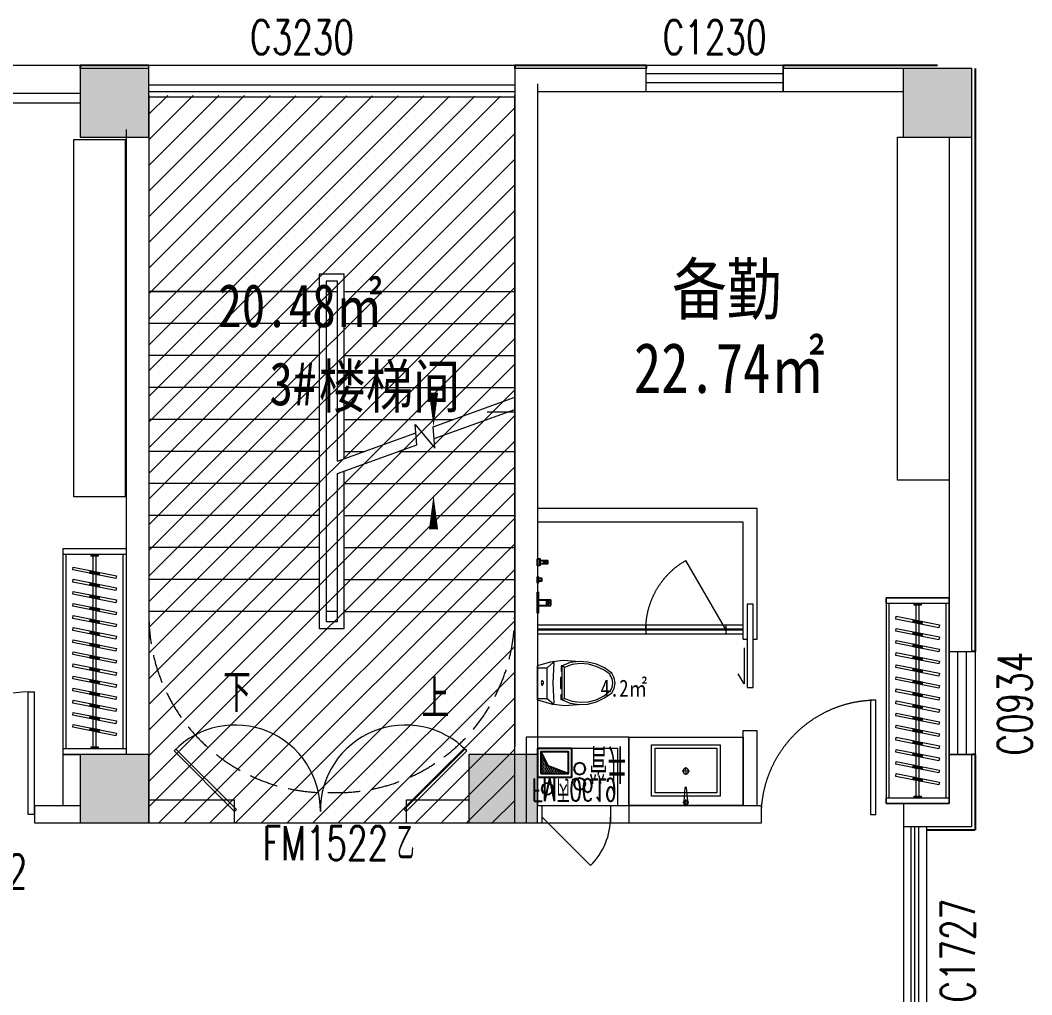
# Model space of a CAD drawing. Header units: millimetres. Extents: x 164760 to 3716174, y -1766400 to 11969.
# Drawn here: x 3569451 to 3578301, y -1511975 to -1503447 of the extents above; entities that cross this region are included whole.
import ezdxf

# ---------------------------------------------------------------- set-up
doc = ezdxf.new("R2010")
doc.units = ezdxf.units.MM
doc.header["$LTSCALE"] = 1000
doc.set_wipeout_variables(frame=1)
for name, pattern in [('DASH', [0.35, 0.25, -0.1]), ('DOT', [0.2, 0.1, -0.1]), ('HIDDEN', [0.375, 0.25, -0.125, 0, 0])]:
    doc.linetypes.add(name, pattern=pattern)
doc.layers.get('0').update_dxf_attribs({"color": 253, "linetype": 'CONTINUOUS'})
for name, color, linetype, lineweight in [('A-FLOR-SPCL', 253, 'CONTINUOUS', 18), ('COLUMN', 253, 'CONTINUOUS', 0), ('DOOR【门】', 253, 'CONTINUOUS', 0), ('FF-Door【门】', 253, 'CONTINUOUS', 0), ('FF-FIXT【洁具】', 253, 'CONTINUOUS', 0), ('FF-FURN【成品家具】', 253, 'CONTINUOUS', 0), ('FF-FURN【成品家私】', 253, 'CONTINUOUS', 0), ('FF-Win【窗】', 253, 'CONTINUOUS', 0), ('MK【门槛线】', 253, 'CONTINUOUS', 0), ('PUB_HATCH', 253, 'CONTINUOUS', 0), ('RC-Modelling【天花造型】', 253, 'CONTINUOUS', 0), ('RC-Text【天花文字】', 253, 'CONTINUOUS', 0), ('STAIR', 253, 'CONTINUOUS', 0), ('TXT【平面空间文字】', 253, 'CONTINUOUS', 0), ('WALL', 253, 'CONTINUOUS', 0), ('Wall【墙体】', 253, 'CONTINUOUS', 0), ('Wall【新建墙】', 253, 'CONTINUOUS', 0), ('WINDOW', 253, 'CONTINUOUS', 0), ('Xline【辅助线】', 253, 'CONTINUOUS', 0)]:
    doc.layers.add(name, color=color, linetype=linetype, lineweight=lineweight)
for name, color, linetype in [('DIM_LEAD', 253, 'CONTINUOUS'), ('DIM_SYMB', 253, 'CONTINUOUS'), ('FC-Text Annotation', 253, 'CONTINUOUS'), ('FF-FIXT', 253, 'CONTINUOUS'), ('PUB_TEXT', 253, 'CONTINUOUS'), ('SURFACE', 253, 'CONTINUOUS'), ('VPIPE-污水', 253, 'CONTINUOUS'), ('VPIPE-热给水', 253, 'CONTINUOUS'), ('VPIPE-给水', 253, 'CONTINUOUS'), ('WINDOW_TEXT', 253, 'CONTINUOUS'), ('填充', 253, 'CONTINUOUS'), ('洁具', 253, 'CONTINUOUS'), ('风道（排气道）', 253, 'CONTINUOUS')]:
    doc.layers.add(name, color=color, linetype=linetype)
doc.styles.add('-宋体', font='', dxfattribs={"width": 0.8})
doc.styles.add('_TCH_DIM', font='SIMPLEX', dxfattribs={"bigfont": 'GBCBIG'})
doc.styles.add('_TCH_WINDOW', font='SIMPLEX', dxfattribs={"bigfont": 'GBCBIG'})
doc.styles.get("Standard").update_dxf_attribs({"font": 'GBENOR', "bigfont": 'GBCBIG'})
doc.styles.add('SUN', font='romans.shx', dxfattribs={"width": 0.8, "bigfont": 'hzdx.shx'})
doc.styles.add('宋体', font='', dxfattribs={"width": 0.7})
doc.styles.add('文字', font='')
doc.styles.get('-宋体').set_extended_font_data('SimSun')
doc.styles.get('宋体').set_extended_font_data('SimSun')
doc.styles.get('文字').set_extended_font_data('SimSun')

# ---------------------------------------------------------------- blocks, each defined once
blk = doc.blocks.new('$TCHSYS$WIN2D')
for p, q in [((-0.5, 0.5), (0.5, 0.5)), ((-0.5, 0.5), (-0.5, -0.5)), ((0.5, 0.5), (0.4999999999999999, -0.5)), ((0.5, 0.1666666666666666), (-0.5, 0.1666666666666666)), ((0.5, -0.1666666666666667), (-0.5, -0.1666666666666667)), ((-0.5, -0.5), (0.5, -0.5))]:
    blk.add_line(p, q)
blk = doc.blocks.new('$WINLIB2D$00000004')
for p, q in [((-0.5, 0.5), (0.5, 0.5)), ((-0.5, 0.5), (-0.5, -0.5)), ((0.5, -0.5), (0.5, 0.5)), ((-0.5, 0.2405796575893152), (0.5, 0.2405796575893152)), ((-0.5, -0.5), (0.5, -0.5))]:
    blk.add_line(p, q)
blk = doc.blocks.new('$WINLIB2D$00000005')
for p, q in [((-0.5, 0.5), (0.5, 0.5)), ((-0.5, 0.5), (-0.5000000000000002, -0.5)), ((0.5, -0.5), (0.5, 0.5)), ((0.5, 0.1666666666666666), (-0.5, 0.1666666666666666)), ((0.5, 0), (-0.5, 0)), ((0.5, -0.1666666666666667), (-0.5, -0.1666666666666667)), ((-0.5, -0.5), (0.5, -0.5))]:
    blk.add_line(p, q)
blk = doc.blocks.new('海龙_0918165925')
at = {"layer": 'PUB_HATCH'}
for points in [[(39300, -600.0000000114087), (39900, -600.0000000114087), (39900, -1.14087015e-08), (39300, -1.14087015e-08)], [(46500, -600.0000000114087), (47100, -600.0000000114087), (47100, -1.14087015e-08), (46500, -1.14087015e-08)], [(39299.99999999255, -6600.000000007217), (39899.99999999255, -6600.000000007217), (39899.99999999255, -6000.000000007218), (39299.99999999255, -6000.000000007218)], [(42699.99999997486, -6600.000000010711), (43299.99999997485, -6600.000000010711), (43299.99999997485, -6000.00000001071), (42699.99999997486, -6000.00000001071)]]:
    blk.add_hatch(color=256, dxfattribs=at).paths.add_polyline_path(points)
at = {"layer": 'COLUMN'}
for p, q in [((39900, -1.14087015e-08), (39300, -1.14087015e-08)), ((39900, -600.0000000114087), (39900, -1.14087015e-08)), ((47100, -1.14087015e-08), (46500, -1.14087015e-08)), ((46500, -1.14087015e-08), (46500, -600.0000000114087)), ((47100, -600.0000000114087), (47100, -1.14087015e-08)), ((39299.99999991059, -300.0000000058208), (39300, -600.0000000114087)), ((39300, -600.0000000114087), (39900, -600.0000000114087)), ((46500, -600.0000000114087), (47100, -600.0000000114087)), ((39899.99999999255, -6000.000000007218), (39299.99999999255, -6000.000000007218)), ((39299.99999999255, -6000.000000007218), (39299.99999999255, -6600.000000007217)), ((39899.99999999255, -6600.000000007217), (39899.99999999255, -6000.000000007218)), ((43299.99999997485, -6000.00000001071), (42699.99999997486, -6000.00000001071)), ((42699.99999997486, -6000.00000001071), (42699.99999997486, -6600.000000010711)), ((43299.99999997485, -6600.000000010711), (43299.99999997485, -6000.00000001071)), ((39299.99999999255, -6600.000000007217), (39899.99999999255, -6600.000000007217)), ((42699.99999997486, -6600.000000010711), (43299.99999997485, -6600.000000010711))]:
    blk.add_line(p, q, dxfattribs=at)
blk = doc.blocks.new('海龙0506173763')
at = {"layer": 'Xline【辅助线】'}
for points in [[(-733.3444226738065, 16.74726587510668), (-750.0916885444894, 4.8894435e-09), (-1280.157277963124, 530.065589423757), (-1263.410012092907, 546.8128552939742)], [(733.344422545284, 16.74726587510668), (750.0916884159669, 4.8894435e-09), (1280.157277834601, 530.065589423757), (1263.410011964384, 546.8128552939742)]]:
    blk.add_lwpolyline(points, close=True, dxfattribs=at)
at = {"layer": 'Xline【辅助线】', "color": 8}
for centre, start, end in [((-745.0325964856893, 11.68817382352426), 359.1010990510268, 135.9107403165931), ((745.0325963571668, 11.68817382352426), 44.0892596552615, 180.8989009489731)]:
    blk.add_arc(centre, 745.0325964214327, start, end, dxfattribs=at)
blk = doc.blocks.new('海龙0506194425')
at = {"layer": 'WALL'}
for p, q in [((-649.9999998984858, 200.0000002339948), (-1399.999999961816, 200.0000002514571)), ((-649.9999998984858, 1.79046765e-07), (-649.9999998984858, 200.0000002339948)), ((1400, 200.0000001604203), (850.000000101514, 200.0000002339948)), ((850.000000101514, 200.0000002339948), (850.000000101514, 1.79046765e-07)), ((-1400, 3.243330866e-07), (-649.9999998984858, 1.79046765e-07)), ((850.000000101514, 1.79046765e-07), (1400, 0))]:
    blk.add_line(p, q, dxfattribs=at)
at = {"layer": 'Xline【辅助线】'}
blk.add_blockref('海龙0506173763', (100.0916886460036, 100.0000002016313), dxfattribs=at)
blk = doc.blocks.new('海龙0506195994')
at = {"layer": 'Xline【辅助线】'}
blk.add_blockref('海龙0506194425', (0, 324.9400540704373), dxfattribs=at)
at = {"layer": 'WINDOW_TEXT', "style": '_TCH_WINDOW', "width": 0.7058823529411766}
for s, p in [('FM1522', (-404.9239707095548, 0)), ('乙', (770.8379420558921, 1.1641532e-09))]:
    blk.add_text(s, height=297.5, dxfattribs=at).set_placement(p)
blk = doc.blocks.new('$DorLib2D$00000001')
for p, q in [((0.45, 0.975), (0.5000000000000002, 0.975)), ((0.45, 0), (0.45, 0.975)), ((0.5, 0), (0.5, 0.975)), ((0.5, 0), (0.45, 0))]:
    blk.add_line(p, q)
at = {"lineweight": 13}
blk.add_arc((0.475, 0), 0.975, 91.4692835813538, 180, dxfattribs=at)
blk = doc.blocks.new('A$C78EA0098')
at = {"color": 33, "linetype": 'Continuous'}
for p, q in [((68.50000128359534, 375.2500000005239), (68.50000128359534, 332.2500000007567)), ((47.00000128359533, 353.7500000006403), (90.00000128336251, 353.7500000006403))]:
    blk.add_line(p, q, dxfattribs=at)
for p, q in [((4.999999124091118, 24.99999973730883, 9.256461575e-07), (81.00000097975135, 24.99999973725062, 9.256461575e-07)), ((81.00000097951852, -25.00000026274938, 3.560162716e-07), (81.00000097951852, 24.99999973725062, 3.560162716e-07)), ((81.00000097951852, 19.99999973730882, 9.256461575e-07), (87.98346753581427, 19.99999973725062, 9.256461575e-07)), ((84.0000009795185, 24.99999973725062, 9.256461575e-07), (114.0000009795185, 24.99999973725062, 9.256461575e-07)), ((84.0000009795185, 19.99999973730882, 3.560162716e-07), (84.0000009795185, 24.99999973725062, 3.560162716e-07)), ((114.0000009795185, -25.00000026274938, -2.136136142e-07), (114.0000009795185, 24.99999973725062, 3.560162716e-07)), ((4.999999124091118, -25.00000026274938, 3.560162716e-07), (81.00000097951852, -25.00000026274938, 3.560162716e-07)), ((81.00000097951852, -20.00000026274938, 3.560162716e-07), (87.98346753581427, -20.00000026274938, 3.560162716e-07)), ((84.0000009795185, -25.00000026274938, 3.560162716e-07), (84.0000009795185, -20.00000026274938, 3.560162716e-07)), ((84.00000097975135, -25.00000026274938, 3.560162716e-07), (114.0000009795185, -25.00000026274938, 3.560162716e-07))]:
    blk.add_line(p, q)
for points in [[(1.4293473214e-06, 383.7500000006403), (20.00000113737769, 383.7500000006403), (20.00000113737769, 323.7500000006403), (1.4293473214e-06, 323.7500000006403)], [(20.00000113737769, 368.7500000006403), (85.00000121048652, 368.7500000006403), (85.00000121048652, 338.7500000006403), (20.00000113737769, 338.7500000006403)], [(6.619375199e-07, 226.0000000006403), (3.000000408617779, 226.0000000006403), (3.000000408617779, 174.0000000006403), (6.619375199e-07, 174.0000000006403)], [(3.000000408617779, 212.5000000006403), (33.50000047450885, 212.5000000006403), (33.50000047450885, 187.5000000006403), (3.000000408617779, 187.5000000006403)], [(0, 90), (4.999999124091118, 90), (4.999999124091118, -90), (0, -90)]]:
    blk.add_lwpolyline(points, close=True)
for centre, radius in [((68.50000128359534, 353.7500000006403), 11.49999999988358), ((104.0000009795185, -2.62807589e-07, 7.12013287e-08), 5)]:
    blk.add_circle(centre, radius, dxfattribs=at)
blk.add_arc((57.75000097928568, -2.627493814e-07, 9.256461575e-07), 36.2500000002529, 316.397181032414, 43.60281896758604)
blk = doc.blocks.new('PQD')
at = {"layer": '填充'}
h = blk.add_hatch(dxfattribs=at)
h.set_pattern_fill('DOTS', color=256, scale=10, style=0)
h.set_pattern_definition([(0, (0, 0), (7.9375, 15.875), [0, -15.875])])
h.paths.add_polyline_path([(517039.3606534046, 222520.7432957545), (516799.3606534047, 222520.7432957545), (516799.3606534047, 222330.7432957545), (516857.0893016653, 222450.5852683169)])
blk.add_lwpolyline([(516799.3606534047, 222330.7432957545), (516857.0893016653, 222450.5852683169), (517039.3606534046, 222520.7432957545)], dxfattribs=at)
at = {"layer": '风道（排气道）'}
for points in [[(516769.3606534046, 222550.7432957545), (517069.3606534046, 222550.7432957545), (517069.3606534046, 222300.7432957546), (516769.3606534046, 222300.7432957546)], [(516799.3606534047, 222520.7432957545), (517039.3606534046, 222520.7432957545), (517039.3606534046, 222330.7432957545), (516799.3606534047, 222330.7432957545)]]:
    blk.add_lwpolyline(points, close=True, dxfattribs=at)
blk = doc.blocks.new('$DorLib2D$00000114')
at = {"color": 0}
blk.add_line((0.4999999999999965, 3.6e-15), (-0.2071067811864751, 0.7071067811864858), dxfattribs=at)
blk.add_arc((0.5000000000013856, -1.1546e-12), 1.000000000001696, 135, 180, dxfattribs=at)
blk = doc.blocks.new('ZL_08130967')
at = {"layer": 'WINDOW'}
for p, q in [((-300.0000002686866, -374.2640686905361), (300.000000268803, -374.2640686906525)), ((-300.0000002686866, -374.2640686905361), (-300.0000002686866, -524.2640686903324)), ((300.000000268803, -524.2640686906525), (300.000000268803, -374.2640686906526)), ((-300.000000268803, -524.2640686906525), (300.000000268803, -524.2640686906525))]:
    blk.add_line(p, q, dxfattribs=at)
at = {"layer": 'WINDOW', "xscale": -600, "yscale": 600, "zscale": -600}
blk.add_blockref('$DorLib2D$00000114', (2.594897524e-07, -424.2640687119565), dxfattribs=at)
blk = doc.blocks.new('ZL_08155714')
at = {"layer": 'VPIPE-污水'}
blk.add_circle((-129.1592930657789, -712.0164852384477), 50, dxfattribs=at)
at = {"layer": 'VPIPE-热给水'}
blk.add_circle((153.8974417122081, -888.4944701527711), 50, dxfattribs=at)
at = {"layer": 'VPIPE-给水'}
blk.add_circle((153.8974417112767, -754.4488298522773), 50, dxfattribs=at)
at = {"layer": 'WALL'}
for p, q in [((-314.6437028925866, -1164.930908717448), (-314.6437028953806, -414.930906051537)), ((-314.6437028953806, -414.930906051537), (585.3562970589846, -414.9309060524683)), ((585.3562970589846, -1164.930908717215), (585.3562970589846, -414.9309060524683)), ((-214.64370288793, -1064.930908736074), (-214.6437028869986, -564.9309060706291)), ((-214.6437028869986, -564.9309060706291), (485.356297058519, -564.9309060713276)), ((485.356297058519, -1064.930908717681), (485.356297058519, -564.9309060713276)), ((485.356297058519, -1064.930908717681), (-214.6437028902583, -1064.930908714421)), ((585.3562970589846, -1164.930908717215), (-314.6437028925866, -1164.930908717448))]:
    blk.add_line(p, q, dxfattribs=at)
at = {"layer": 'WINDOW'}
for p, q in [((-175.1417361088097, -414.9309060522354), (424.8582644285634, -414.9309060522354)), ((-175.1417361088097, -414.9309060522354), (-175.1417361088097, -564.9309060520026)), ((424.8582644285634, -564.9309060522354), (424.8582644285634, -414.9309060522354)), ((-175.1417361088097, -564.9309060522354), (424.8582644285634, -564.9309060522354))]:
    blk.add_line(p, q, dxfattribs=at)
at = {"layer": 'DOOR【门】', "rotation": 359.9999999999407}
blk.add_blockref('ZL_08130967', (124.8582641605362, -40.66683738032679), dxfattribs=at)
at = {"layer": '洁具'}
blk.add_blockref('PQD', (-516984.0043562921, -223365.674204469), dxfattribs=at)
at = {"layer": 'TXT【平面空间文字】', "color": 3, "ltscale": 100, "style": 'SUN', "width": 0.6}
blk.add_text('FM丙0619', height=200, dxfattribs=at).set_placement((-262.7201560644175, -802.7310877612123, 8.09054457e-08))
at = {"layer": 'TXT【平面空间文字】', "width": 0.75}
blk.add_text('管井', height=300, dxfattribs=at).set_placement((236.4133385177701, -1085.331863474101))
blk = doc.blocks.new('A$C5D954283')
at = {"color": 8}
for p, q in [((1.164153e-10, 532.1264297300949), (1.164153e-10, 509.5472297300585)), ((-4.032000000006519, 505.5152297301683), (-26.20799999998417, 505.5152297301683)), ((1.164153e-10, 501.4832297300454), (1.164153e-10, 478.5008297301828)), ((25.80480000015814, 505.5152297301683), (4.032000000006519, 505.5152297301683)), ((-5.039999999920837, 230.0399999998044), (-32.7599999998929, 230.0399999998044)), ((1.164153e-10, 235.0799999996088), (1.164153e-10, 263.807999999728)), ((1.164153e-10, 225), (1.164153e-10, 196.2719999998808)), ((32.25600000005215, 230.0399999998044), (5.040000000037252, 230.0399999998044))]:
    blk.add_line(p, q, dxfattribs=at)
at = {"color": 0, "linetype": 'Continuous'}
for p, q in [((-11.15956800000276, 374.2569191276562), (-17.54950176004786, 495.4865680530201)), ((15.14995655568782, 492.2146877725608), (4.840431999997235, 374.2569191276562)), ((4.840431999997235, 374.2569191276562), (-11.15956799988635, 374.2569191276562))]:
    blk.add_line(p, q, dxfattribs=at)
blk.add_lwpolyline([(300, 0), (300, 450), (-300, 450), (-300, 0)], close=True, dxfattribs=at)
at = {"color": 8, "ltscale": 1000, "const_width": 0.448}
blk.add_lwpolyline([(1.164153e-10, 505.7392297300975, -1), (1.164153e-10, 505.2912297302391, -1)], format="xyb", close=True, dxfattribs=at)
at = {"color": 8}
blk.add_lwpolyline([(270, 30), (270.0000000001164, 420), (-270, 420), (-270, 30)], close=True, dxfattribs=at)
at = {"color": 8, "const_width": 0.8399999999999997}
blk.add_lwpolyline([(0.1400000000139698, 230.4599999999628, -0.9999999999999998), (0.1400000000139698, 229.6199999998789, -0.9999999999999998)], format="xyb", close=True, dxfattribs=at)
at = {"color": 0, "linetype": 'Continuous'}
blk.add_circle((1.164153e-10, 505.5152297301683), 20.16, dxfattribs=at)
at = {"color": 8}
for centre, radius in [((0.2651944293174893, 505.7008297301363), 16.25438224187546), ((1.164153e-10, 230.0399999998044), 25.2)]:
    blk.add_circle(centre, radius, dxfattribs=at)
blk = doc.blocks.new('ZL_08127082')
at = {"layer": 'FF-FIXT【洁具】'}
for p, q in [((-184.0723225633846, -108.7700514605967), (-150.6046904385439, 0)), ((146.4211623065057, 0), (-150.6046904385439, 0)), ((-133.8707755542127, 0), (-133.8707755542127, -83.66927795595257)), ((133.8707755542127, 0), (133.8707755542127, -83.66927795595257)), ((146.4211623065057, 0), (179.8888932532863, -117.1369100807933)), ((-133.8707755542127, -83.66927795595257), (-184.0723225633846, -138.0542542752809)), ((133.8707755542127, -83.66927795595257), (-133.8707755542127, -83.66927795595257)), ((-20.91729478345951, -37.65116025687894), (-16.73386547336122, -33.46773094678065)), ((-20.91729478345951, -41.83458956703543), (-20.91729478345951, -37.65116025687894)), ((-16.73386547336122, -46.01811769907363), (-20.91729478345951, -41.83458956703543)), ((-16.73386547336122, -33.46773094678065), (-12.55043616326293, -33.46773094678065)), ((-12.55043616326293, -50.20154700923012), (-16.73386547336122, -46.01811769907363)), ((-12.55043616326293, -33.46773094678065), (-4.18347872106824, -29.28420281474246)), ((4.18347872106824, -50.20154700923012), (-12.55043616326293, -50.20154700923012)), ((-4.18347872106824, -29.28420281474246), (4.18347872106824, -33.46773094678065)), ((4.18347872106824, -33.46773094678065), (12.55033734132303, -33.46773094678065)), ((12.55033734132303, -46.01811769907363), (4.18347872106824, -50.20154700923012)), ((12.55033734132303, -33.46773094678065), (16.73386547336122, -37.65116025687894)), ((16.73386547336122, -41.83458956703543), (12.55033734132303, -46.01811769907363)), ((16.73386547336122, -37.65116025687894), (16.73386547336122, -41.83458956703543)), ((133.8707755542127, -83.66927795595257), (179.8888932532863, -138.0542542752809)), ((-196.6227093156776, -221.7235322312918), (-184.0723225633846, -108.7700514605967)), ((-179.8888932532863, -142.2376835854375), (-4.94109699503e-05, -133.8708249651827)), ((-4.94109699503e-05, -133.8708249651827), (-4.94109699503e-05, -138.0542542752809)), ((-4.94109699503e-05, -133.8708249651827), (175.7053651212482, -142.2376835854375)), ((184.0723225634429, -133.8708249651827), (175.7053651212482, -142.2376835854375)), ((179.8888932532863, -117.1369100807933), (196.6227093157358, -234.2739189835847)), ((184.0723225634429, -125.503867522988), (184.0723225634429, -133.8708249651827)), ((-188.255850695481, -334.6770130019868), (-196.6227093156776, -221.7235322312918)), ((-179.8888932532863, -284.4754659928149), (-150.6046904385439, -213.3565747890971)), ((-163.1550771908951, -301.2092820552061), (-138.0543036862509, -234.2739189835847)), ((-150.6046904385439, -204.9896173469024), (-104.5865727394703, -204.9896173469024)), ((-150.6046904385439, -213.3565747890971), (-150.6046904385439, -204.9896173469024)), ((-138.0543036862509, -234.2739189835847), (-150.6046904385439, -213.3565747890971)), ((146.4211623065057, -213.3565747890971), (-150.6046904385439, -213.3565747890971)), ((133.8707755542127, -234.2739189835847), (-138.0543036862509, -234.2739189835847)), ((-104.5865727394703, -204.9896173469024), (-104.5865727394703, -213.3565747890971)), ((-50.20159642014187, -213.3565747890971), (-50.20159642014187, -200.8061880368041)), ((-50.20159642014187, -200.8061880368041), (46.01806828810367, -200.8061880368041)), ((46.01806828810367, -213.3565747890971), (-50.20159642014187, -213.3565747890971)), ((46.01806828810367, -200.8061880368041), (46.01806828810367, -213.3565747890971)), ((100.4030446074321, -204.9896173469024), (100.4030446074321, -213.3565747890971)), ((146.4211623065057, -204.9896173469024), (100.4030446074321, -204.9896173469024)), ((133.8707755542127, -234.2739189835847), (146.4211623065057, -213.3565747890971)), ((133.8707755542127, -234.2739189835847), (158.9715490588569, -301.2092820552061)), ((146.4211623065057, -213.3565747890971), (146.4211623065057, -204.9896173469024)), ((146.4211623065057, -213.3565747890971), (175.7053651212482, -284.4754659928149)), ((196.6227093157358, -234.2739189835847), (188.2557518735411, -351.4108290644363)), ((-188.255850695481, -363.9612158167292), (-179.8888932532863, -284.4754659928149)), ((-171.5219358111499, -372.3281732589239), (-163.1550771908951, -301.2092820552061)), ((158.9715490588569, -301.2092820552061), (167.3385065010516, -372.3281732589239)), ((175.7053651212482, -284.4754659928149), (188.2557518735411, -363.9612158167292)), ((-184.0723225633846, -439.2635363305453), (-188.255850695481, -363.9612158167292)), ((-167.3385065009934, -514.5658568443614), (-184.0723225633846, -439.2635363305453)), ((-167.3385065009934, -443.4469656406435), (-171.5219358111499, -372.3281732589239)), ((167.3385065010516, -372.3281732589239), (163.1549783689552, -443.4469656406435)), ((184.0723225634429, -439.2635363305453), (163.1549783689552, -514.5658568443614)), ((188.2557518735411, -363.9612158167292), (184.0723225634429, -439.2635363305453)), ((-146.4211623065057, -510.3824275342049), (-167.3385065009934, -443.4469656406435)), ((-133.8707755542127, -585.684748048021), (-167.3385065009934, -514.5658568443614)), ((-117.1369594918215, -577.3177906058263), (-146.4211623065057, -510.3824275342049)), ((146.4211623065057, -510.3824275342049), (112.9534313597833, -577.3177906058263)), ((163.1549783689552, -514.5658568443614), (129.6873462441144, -585.684748048021)), ((163.1549783689552, -443.4469656406435), (146.4211623065057, -510.3824275342049)), ((-87.85275667707901, -648.436681809544), (-133.8707755542127, -585.684748048021)), ((-75.30236992478603, -635.8862950572511), (-117.1369594918215, -577.3177906058263)), ((112.9534313597833, -577.3177906058263), (71.11884179274784, -631.7027669251547)), ((129.6873462441144, -585.684748048021), (83.66922854504082, -648.436681809544)), ((-46.01806828810367, -669.3539271820919), (-87.85275667707901, -648.436681809544)), ((-41.83463897800538, -652.6201111196423), (-75.30236992478603, -631.7027669251547)), ((-4.94109699503e-05, -677.7208846242283), (-46.01806828810367, -669.3539271820919)), ((-4.94109699503e-05, -656.8035404297407), (-41.83463897800538, -652.6201111196423)), ((37.6511108459672, -652.6201111196423), (-4.94109699503e-05, -656.8035404297407)), ((46.01806828810367, -669.3539271820919), (-4.94109699503e-05, -677.7208846242283)), ((75.30227110284613, -631.7027669251547), (37.6511108459672, -652.6201111196423)), ((83.66922854504082, -648.436681809544), (46.01806828810367, -669.3539271820919))]:
    blk.add_line(p, q, dxfattribs=at)
blk = doc.blocks.new('ZL_08123655')
at = {"layer": 'FF-FIXT【洁具】'}
for p, q in [((-184.0723225633846, -138.0542542752809), (-188.255850695481, -129.6872968331445)), ((-179.8888932532863, -142.2376835854375), (-184.0723225633846, -138.0542542752809))]:
    blk.add_line(p, q, dxfattribs=at)
at = {"layer": 'DIM_LEAD'}
blk.add_blockref('ZL_08127082', (0, 0), dxfattribs=at)
blk = doc.blocks.new('DOORBLK101')
at = {"layer": 'FF-Door【门】'}
blk.add_line((-0.5, 0), (2e-16, 0.8660254037844385), dxfattribs=at)
at = {"layer": 'FF-Door【门】', "color": 8, "linetype": 'HIDDEN', "ltscale": 15}
blk.add_arc((-0.5, 0), 1, 0, 60, dxfattribs=at)
blk = doc.blocks.new('DOOR_D01')
at = {"layer": 'DOOR【门】'}
blk.add_lwpolyline([(-0.4555555555555518, 0.9999999999999944), (-0.4555555555555518, 0), (-0.4999999999999964, 0), (-0.4999999999999964, 0.9999999999999944)], close=True, dxfattribs=at)
at = {"layer": 'DOOR【门】', "color": 8, "linetype": 'HIDDEN', "ltscale": 15}
blk.add_arc((-0.5113765151495361, -0.0104417424223312), 1.011430415491262, 0.5915171128877541, 87.46643902495387, dxfattribs=at)
blk = doc.blocks.new('海龙_0926162936')
at = {"layer": 'Xline【辅助线】'}
h = blk.add_hatch(dxfattribs=at)
h.set_pattern_fill('ANSI31', color=1, scale=100)
h.set_pattern_definition([(45, (-2452097.972406062, 1373162.655391805), (-112.2532015133644, 112.2532015133644), [])])
h.paths.add_polyline_path([(39849.99999998324, -7052.611642820993), (43049.99999999953, -7059.80728623853), (43049.99999999953, -694.8072864422575), (39849.99999998324, -687.6116430247203)])
at = {"layer": 'A-FLOR-SPCL', "color": 1}
blk.add_lwpolyline([(39849.99999996135, -7052.611642675707), (43049.99999999953, -7052.611642675707), (43049.99999999953, -702.002930005081), (39849.99999996135, -702.002930005081)], close=True, dxfattribs=at)
at = {"layer": 'DIM_SYMB', "color": 1}
for points in [[(40595.00000003493, -5700.297563879984, 0, 0, 0), (40595.00000003539, -1578.695236108266, 0, 0, 0), (42340.00000003352, -1578.69523610617, 0, 0, 0), (42340.00000003352, -3588.695236106171, 0, 80.00000000000001, 0), (42340.00000003352, -3288.69523610617, 0, 0, 0)], [(42340.00000003213, -5688.415633712896, 0, 0, 0), (42340.00000003306, -4185.311212141066, 0, 80.00000000000001, 0), (42340.00000003306, -4485.311212141066, 0, 0, 0)]]:
    blk.add_lwpolyline(points, format="xyseb", dxfattribs=at)
at = {"layer": 'FF-FURN【成品家具】', "color": 1}
for p, q in [((46399.99737534997, -4055.452319238567), (46400.00883936835, -1053.750002478249)), ((46400.00883936835, -1053.750002478249), (46850.00883933017, -1053.749999997206)), ((46850.00883933017, -1053.749999997206), (46849.99737531179, -4055.452316757524)), ((46849.99737531179, -4055.452316757524), (46399.99737534997, -4055.452319238567))]:
    blk.add_line(p, q, dxfattribs=at)
for points in [[(39193.37504083151, -1074.06509739533), (39643.37504079333, -1074.065094914287), (39643.36357677495, -4200.767411674606), (39193.36357681314, -4200.767414155649)], [(39099.99823354743, -4703.750277574174), (39099.99818307813, -4653.750277574174), (39649.99818307813, -4653.749722411856), (39649.99823354744, -4703.749722411855)], [(39099.99999997346, -6453.750555155334), (39099.99818307813, -4653.750277574174), (39649.99818307813, -4653.749722411856), (39649.99999997299, -6453.749999993014)], [(39344.99824868841, -4718.750030274502), (39344.99823354744, -4703.750030274503), (39404.99823354743, -4703.749969711527), (39404.99824868841, -4718.749969711295)], [(39344.99824868841, -4718.750030274502), (39344.99823354744, -4703.750030274503), (39404.99823354743, -4703.749969711527), (39404.99824868841, -4718.749969711295)], [(46849.99930797331, -6883.749999831199), (46849.99999996973, -5083.749999831198), (46299.99999996972, -5083.749788387912), (46299.99930797331, -6883.749788387911)], [(46299.9999807477, -5133.749788387912), (46299.99999996972, -5083.749788387912), (46849.99999996973, -5083.749999831198), (46849.99998074769, -5133.749999831198)], [(46544.99997498095, -5148.749882576288), (46544.99998074769, -5133.749882576289), (46604.9999807477, -5133.749905642821), (46604.99997498095, -5148.74990564282)], [(46544.99997498095, -5148.749882576288), (46544.99998074769, -5133.749882576289), (46604.9999807477, -5133.749905642821), (46604.99997498095, -5148.74990564282)], [(39649.99994950369, -6403.749999993014), (39649.99999997299, -6453.749999993014), (39099.99999997346, -6453.750555155334), (39099.99994950416, -6403.750555155333)], [(39404.99993436318, -6388.750247292686), (39404.99994950416, -6403.750247292686), (39344.99994950416, -6403.750307855663), (39344.99993436318, -6388.750307855895)], [(46849.99932719534, -6833.749999831198), (46849.99930797331, -6883.749999831199), (46299.99930797331, -6883.749788387911), (46299.99932719534, -6833.749788387911)], [(46604.99933296209, -6818.749905642821), (46604.99932719534, -6833.74990564282), (46544.99932719534, -6833.749882576289), (46544.99933296209, -6818.749882576288)]]:
    blk.add_lwpolyline(points, close=True, dxfattribs=at)
for points in [[(39124.99994950416, -6403.750529920682), (39124.99823354743, -4703.750252339523)], [(39624.99994950369, -6403.750025227665), (39624.99823354744, -4703.749747646507)], [(46324.99932719534, -6833.749797998928), (46324.9999807477, -5133.749797998928)], [(46824.99932719534, -6833.749990220181), (46824.9999807477, -5133.749990220182)]]:
    blk.add_lwpolyline(points, dxfattribs=at)
at = {"layer": 'FF-FURN【成品家具】', "color": 1, "ltscale": 0.006}
for points in [[(39362.49993436318, -6388.7502901915), (39362.49824868841, -4718.750012610341)], [(39387.49993436318, -6388.750264956849), (39387.49824868841, -4718.74998737569)], [(46562.49933296209, -6818.749889304164), (46562.49997498095, -5148.749889304163)], [(46587.49933296209, -6818.749898915179), (46587.49997498095, -5148.749898915179)]]:
    blk.add_lwpolyline(points, dxfattribs=at)
for points in [[(39561.36098456523, -4915.329253413482), (39183.75857579522, -4840.219860583776), (39188.63580909604, -4815.700223650551), (39566.23821786558, -4890.809616480256)], [(39411.79119927296, -4885.578130279434), (39333.32836108748, -4869.970983717591), (39338.20559438784, -4845.451346784365), (39416.66843257379, -4861.058493346441)], [(39413.25436926354, -4878.22223919956), (39334.79153107759, -4862.615092637483), (39336.74242439773, -4852.807237864239), (39415.20526258368, -4868.414384426316)], [(39561.36109144148, -5021.211622682866), (39183.75868267147, -4946.102229853161), (39188.63591597229, -4921.582592920167), (39566.23832474183, -4996.69198574964)], [(39411.79130614921, -4991.460499549052), (39333.32846796326, -4975.853352986974), (39338.20570126409, -4951.333716053981), (39416.66853945004, -4966.940862615826)], [(39561.36119831773, -5127.09399195225), (39183.75878954772, -5051.984599122545), (39188.63602284854, -5027.464962189551), (39566.23843161808, -5102.574355019257)], [(39413.25447613979, -4984.104608469177), (39334.79163795384, -4968.4974619071), (39336.74253127398, -4958.689607133856), (39415.20536945993, -4974.296753695933)], [(39411.79141302546, -5097.342868818436), (39333.32857483951, -5081.735722256592), (39338.20580814034, -5057.216085323365), (39416.66864632629, -5072.823231885442)], [(39413.25458301557, -5089.986977738561), (39334.79174482963, -5074.379831176484), (39336.74263815023, -5064.571976403239), (39415.20547633618, -5080.179122965318)], [(39561.36130519351, -5232.976361221867), (39183.75889642397, -5157.866968392162), (39188.63612972433, -5133.347331458935), (39566.23853849433, -5208.456724288641)], [(39411.79151990171, -5203.225238088053), (39333.32868171576, -5187.618091525976), (39338.20591501659, -5163.098454592749), (39416.66875320254, -5178.705601154827)], [(39413.25468989182, -5195.869347007946), (39334.79185170588, -5180.262200446101), (39336.74274502648, -5170.454345672857), (39415.20558321197, -5186.061492234701)], [(39561.36141206976, -5338.85873049125), (39183.75900330022, -5263.749337661546), (39188.63623660058, -5239.229700728553), (39566.23864537058, -5314.339093558257)], [(39411.79162677796, -5309.107607357437), (39333.32878859201, -5293.50046079536), (39338.20602189284, -5268.980823862366), (39416.66886007879, -5284.587970424444)], [(39413.25479676807, -5301.751716277562), (39334.79195858213, -5286.144569715485), (39336.74285190227, -5276.336714942241), (39415.20569008822, -5291.943861504318)], [(46761.36243685987, -5345.329374630702), (46383.7601327803, -5270.219455488259), (46388.63740025693, -5245.699825353222), (46766.23970433697, -5320.809744495665)], [(46611.79269303614, -5315.578043022426), (46533.32987660403, -5299.970787096536), (46538.20714408066, -5275.451156961499), (46616.66996051278, -5291.058412887389)], [(46613.25587327918, -5308.222153981915), (46534.79305684706, -5292.614898056025), (46536.74396383762, -5282.80704600201), (46615.20678026974, -5298.4143019279)], [(39561.36151894601, -5444.741099760868), (39183.75911017647, -5369.631706931162), (39188.63634347683, -5345.112069997936), (39566.23875224684, -5420.221462827641)], [(39411.79173365421, -5414.989976626821), (39333.32889546827, -5399.382830064976), (39338.20612876862, -5374.86319313175), (39416.66896695458, -5390.470339693827)], [(39413.25490364432, -5407.634085546946), (39334.79206545838, -5392.026938985102), (39336.74295877852, -5382.219084211858), (39415.20579696447, -5397.826230773702)], [(46761.36239615408, -5451.211727571906), (46383.76009207451, -5376.10180842923), (46388.63735955115, -5351.582178294194), (46766.23966363119, -5426.69209743687)], [(46611.79265233036, -5421.46039596363), (46533.32983589824, -5405.85314003774), (46538.20710337488, -5381.333509902702), (46616.66991980746, -5396.94076582836)], [(46613.25583257339, -5414.104506922885), (46534.79301614128, -5398.497250997229), (46536.74392313184, -5388.689398943213), (46615.20673956442, -5404.296654868871)], [(39561.36162582226, -5550.623469030252), (39183.75921705226, -5475.514076200546), (39188.63645035308, -5450.994439267553), (39566.23885912309, -5526.103832097259)], [(39411.79184053047, -5520.872345896438), (39333.32900234452, -5505.265199334361), (39338.20623564487, -5480.745562401367), (39416.66907383083, -5496.352708963211)], [(46761.36235544877, -5557.09408051311), (46383.76005136874, -5481.984161370434), (46388.63731884537, -5457.464531235397), (46766.2396229254, -5532.574450378073)], [(39561.36173269851, -5656.505838299636), (39183.75932392851, -5581.39644546993), (39188.63655722933, -5556.876808536937), (39566.23896599887, -5631.986201366642)], [(39413.25501052057, -5513.516454816564), (39334.79217233463, -5497.909308254486), (39336.74306565477, -5488.101453481242), (39415.20590384072, -5503.708600043319)], [(46761.36231474298, -5662.976433454314), (46383.76001066295, -5587.866514311638), (46388.63727814006, -5563.346884176601), (46766.23958221963, -5638.456803319277)], [(46611.79261162458, -5527.342748904601), (46533.32979519245, -5511.735492978943), (46538.20706266956, -5487.215862843907), (46616.66987910168, -5502.823118769564)], [(46613.25579186762, -5519.98685986409), (46534.79297543549, -5504.379603938432), (46536.74388242652, -5494.571751884418), (46615.20669885864, -5510.179007810075)], [(39561.36183957476, -5762.388207569252), (39183.75943080476, -5687.278814739547), (39188.63666410558, -5662.759177806321), (39566.23907287512, -5737.868570636027)], [(39411.79194740672, -5626.754715165822), (39333.32910922077, -5611.147568603978), (39338.20634252112, -5586.627931670751), (39416.66918070708, -5602.235078232829)], [(39413.25511739682, -5619.398824085948), (39334.79227921088, -5603.79167752387), (39336.74317253102, -5593.983822750626), (39415.20601071697, -5609.590969312703)], [(46611.79257091927, -5633.225101845805), (46533.32975448714, -5617.617845920147), (46538.20702196378, -5593.098215785111), (46616.6698383959, -5608.705471710767)], [(46613.2557511623, -5625.869212805294), (46534.79293473018, -5610.261956879636), (46536.74384172075, -5600.454104825622), (46615.20665815286, -5616.061360751278)], [(39411.7920542825, -5732.637084435438), (39333.32921609655, -5717.029937873362), (39338.20644939737, -5692.510300940369), (39416.66928758333, -5708.117447502212)], [(39413.25522427307, -5725.281193355331), (39334.79238608713, -5709.674046793487), (39336.74327940727, -5699.866192020243), (39415.20611759322, -5715.473338582087)], [(46761.36227403721, -5768.858786395519), (46383.75996995764, -5693.748867252842), (46388.63723743427, -5669.229237117805), (46766.23954151384, -5744.339156260481)], [(46611.79253021348, -5739.107454787008), (46533.32971378136, -5723.500198861351), (46538.206981258, -5698.980568726314), (46616.66979769012, -5714.587824651971)], [(46613.25571045652, -5731.751565746497), (46534.7928940244, -5716.14430982084), (46536.74380101496, -5706.336457766825), (46615.20661744708, -5721.943713692482)], [(39561.36194645101, -5868.270576838637), (39183.75953768101, -5793.161184008932), (39188.63677098183, -5768.641547075938), (39566.23917975137, -5843.750939905643)], [(39411.79216115875, -5838.519453704822), (39333.3293229728, -5822.912307142746), (39338.20655627362, -5798.392670209753), (39416.66939445958, -5813.999816771829)], [(39413.25533114886, -5831.163562624948), (39334.79249296291, -5815.556416062872), (39336.74338628352, -5805.748561289627), (39415.20622446947, -5821.355707851704)], [(46761.36223333142, -5874.741139336722), (46383.75992925185, -5799.631220194045), (46388.63719672849, -5775.111590059008), (46766.23950080853, -5850.221509201685)], [(46611.79248950769, -5844.989807728212), (46533.32967307558, -5829.382551802555), (46538.20694055221, -5804.862921667518), (46616.6697569848, -5820.470177593175)], [(46613.25566975073, -5837.633918687701), (46534.79285331862, -5822.026662762044), (46536.74376030918, -5812.218810708029), (46615.20657674176, -5827.826066633686)], [(39561.3620533268, -5974.152946108254), (39183.75964455726, -5899.043553278549), (39188.63687785762, -5874.523916345323), (39566.23928662762, -5949.633309175027)], [(39411.792268035, -5944.40182297444), (39333.32942984905, -5928.794676412362), (39338.20666314987, -5904.275039479137), (39416.66950133583, -5919.882186041213)], [(39413.25543802511, -5937.045931894332), (39334.79259983916, -5921.438785332488), (39336.74349315977, -5911.630930559244), (39415.20633134525, -5927.238077121089)], [(46761.36219262611, -5980.623492277926), (46383.75988854607, -5905.513573135249), (46388.63715602271, -5880.993943000213), (46766.23946010274, -5956.103862142889)], [(46611.79244880192, -5950.872160669416), (46533.3296323698, -5935.264904743759), (46538.2068998469, -5910.745274608721), (46616.66971627902, -5926.352530534379)], [(46613.25562904496, -5943.516271628904), (46534.79281261284, -5927.909015703248), (46536.74371960386, -5918.101163649232), (46615.20653603599, -5933.70841957489)], [(39561.36216020305, -6080.035315377638), (39183.75975143351, -6004.925922547933), (39188.63698473387, -5980.40628561494), (39566.23939350387, -6055.515678444645)], [(39411.79237491125, -6050.284192243823), (39333.3295367253, -6034.677045681746), (39338.20677002612, -6010.157408748753), (39416.66960821208, -6025.764555310598)], [(39413.25554490136, -6042.928301163949), (39334.79270671541, -6027.321154601872), (39336.74360003555, -6017.513299828628), (39415.2064382215, -6033.120446390705)], [(46761.36215192033, -6086.505845218897), (46383.75984784029, -6011.395926076453), (46388.63711531739, -5986.876295941416), (46766.23941939697, -6061.98621508386)], [(46611.7924080966, -6056.75451361062), (46533.32959166449, -6041.14725768473), (46538.20685914112, -6016.627627549693), (46616.66967557324, -6032.234883475583)], [(39561.3622670793, -6185.917684647022), (39183.75985830976, -6110.80829181755), (39188.63709161012, -6086.288654884324), (39566.23950038012, -6161.398047714029)], [(46761.36211121455, -6192.3881981601), (46383.75980713497, -6117.278279017657), (46388.63707461161, -6092.75864888262), (46766.23937869118, -6167.868568025063)], [(46613.25558833964, -6049.398624570109), (46534.79277190752, -6033.791368644219), (46536.74367889808, -6023.983516590204), (46615.2064953302, -6039.590772516095)], [(39561.36237395555, -6291.800053916638), (39183.75996518554, -6216.690661086934), (39188.63719848637, -6192.171024153708), (39566.23960725637, -6267.280416983413)], [(39411.7924817875, -6156.166561513208), (39333.32964360155, -6140.559414951364), (39338.20687690191, -6116.039778018137), (39416.66971508786, -6131.646924580214)], [(39413.25565177761, -6148.810670433333), (39334.79281359166, -6133.203523871256), (39336.7437069118, -6123.395669098012), (39415.20654509775, -6139.002815660089)], [(46611.79236739082, -6162.636866551824), (46533.3295509587, -6147.029610625934), (46538.20681843534, -6122.509980490897), (46616.66963486745, -6138.117236416786)], [(46613.25554763386, -6155.280977511313), (46534.79273120174, -6139.673721585423), (46536.7436381923, -6129.865869531408), (46615.20645462442, -6145.473125457298)], [(39411.79258866375, -6262.048930782825), (39333.3297504778, -6246.441784220747), (39338.20698377816, -6221.922147287754), (39416.66982196411, -6237.529293849599)], [(39413.25575865386, -6254.693039702949), (39334.79292046791, -6239.085893140873), (39336.74381378805, -6229.278038367629), (39415.206651974, -6244.885184929707)], [(46761.36207050876, -6298.270551101304), (46383.7597664292, -6223.160631958861), (46388.63703390583, -6198.641001823592), (46766.23933798587, -6273.750920966268)], [(46611.79232668504, -6268.519219493028), (46533.32951025292, -6252.911963567138), (46538.20677772956, -6228.3923334321), (46616.66959416168, -6243.999589357758)], [(46613.25550692808, -6261.163330452517), (46534.79269049595, -6245.556074526627), (46536.74359748652, -6235.748222472611), (46615.20641391864, -6251.355478398502)], [(46761.36202980345, -6404.152904042509), (46383.75972572341, -6329.042984899832), (46388.63699320005, -6304.523354764795), (46766.23929728009, -6379.633273907471)], [(46611.79228597926, -6374.401572433999), (46533.32946954714, -6358.794316508341), (46538.20673702425, -6334.274686373305), (46616.66955345636, -6349.881942298962)], [(46613.25546622229, -6367.045683393488), (46534.79264979018, -6351.43842746783), (46536.74355678121, -6341.630575413816), (46615.20637321332, -6357.237831339473)], [(46761.36198909767, -6510.035256983712), (46383.75968501764, -6434.925337841035), (46388.63695249473, -6410.405707705999), (46766.2392565743, -6485.515626848675)], [(46611.79224527394, -6480.283925375203), (46533.32942884182, -6464.676669449545), (46538.20669631846, -6440.157039314508), (46616.66951275058, -6455.764295240166)], [(46613.25542551698, -6472.928036334692), (46534.79260908486, -6457.320780409034), (46536.74351607542, -6447.51292835502), (46615.20633250754, -6463.120184280677)], [(46761.36194839188, -6615.917609924917), (46383.75964431231, -6540.807690782239), (46388.63691178896, -6516.288060647203), (46766.23921586852, -6591.397979789879)], [(46611.79220456816, -6586.166278316406), (46533.32938813604, -6570.559022390749), (46538.20665561267, -6546.039392255713), (46616.6694720448, -6561.64664818137)], [(46761.36190768611, -6721.79996286612), (46383.75960360654, -6646.690043723444), (46388.63687108317, -6622.170413588406), (46766.2391751632, -6697.280332731082)], [(46613.25538481119, -6578.810389275895), (46534.79256837908, -6563.203133350238), (46536.74347536964, -6553.395281296224), (46615.20629180176, -6569.002537221881)], [(46611.79216386238, -6692.04863125761), (46533.32934743026, -6676.441375331953), (46538.2066149069, -6651.921745196917), (46616.66943133901, -6667.529001122574)], [(46613.25534410542, -6684.692742217099), (46534.7925276733, -6669.085486291442), (46536.74343466386, -6659.277634237428), (46615.20625109598, -6674.884890163085)]]:
    blk.add_lwpolyline(points, close=True, dxfattribs=at)
at = {"layer": 'FF-FURN【成品家私】', "color": 1}
blk.add_lwpolyline([(45085.00000738445, -5868.610649092588), (45135.00000738446, -5868.610649092588), (45135.00000738446, -5138.610649092589), (45085.00000738445, -5138.610649092589)], close=True, dxfattribs=at)
blk.add_lwpolyline([(45056.39858251623, -5521.465576342539), (45056.39858251623, -5835.738635814749), (45005.58619747404, -5748.708835854894)], dxfattribs=at)
at = {"layer": 'MK【门槛线】', "color": 1}
for p, q in [((45049.99999991292, -5322.351972690784), (43254.16292545432, -5322.351972690551)), ((44197.74509108299, -5322.351972690551), (44197.74509108299, -5402.35197269055)), ((44897.74509108299, -5322.351972690551), (44897.74509108299, -5402.35197269055)), ((45049.99999991339, -5402.35197269055), (43254.16292536724, -5402.35197269055))]:
    blk.add_line(p, q, dxfattribs=at)
at = {"layer": 'RC-Text【天花文字】', "color": 1}
blk.add_lwpolyline([(39249.99999991013, -6903.749999966007), (39099.99999997346, -6903.749999966007), (39099.99999997346, -6453.750555155334), (39249.99999991013, -6453.750555155334)], close=True, dxfattribs=at)
at = {"layer": 'STAIR', "color": 1}
for p, q in [((39850.00000003399, -686.0270552008878), (39850.00000003399, -2336.027055200888)), ((43050.00000003399, -2336.027055200888), (43050.00000003399, -686.0270552008878)), ((41559.50000006193, -2252.611642369767), (41340.50000006193, -2252.611642369767)), ((41340.50000006193, -2252.611642369767), (41340.50000006193, -5352.611643905285)), ((41559.50000008521, -3867.779984632507), (41559.50000006193, -2252.611642369767)), ((39850.00000003399, -2336.027055200888), (39850.00000003399, -5136.027055200887)), ((41499.50000006193, -2312.611642369768), (41400.49999998184, -2312.611642369768)), ((41400.49999998184, -2312.611642369768), (41400.49999998184, -5292.611642369767)), ((41499.50000005541, -3889.450413548388), (41499.50000006193, -2312.611642369768)), ((43050.00000003445, -3262.86582567892), (43050.00000003399, -2336.027055200888)), ((41340.50000011502, -2402.61164259701), (39850.00000003399, -2402.61164269899)), ((39850.00000003399, -2402.61164269899), (41340.50000011502, -2402.611642804695)), ((41400.50000003399, -2402.61164269899), (41400.50000003399, -5202.61164269899)), ((41400.49999997345, -2402.611642805161), (41499.50000005541, -2402.611642710865)), ((41499.50000003445, -3889.450413556071), (41499.50000003399, -2402.61164269899)), ((41559.50000008521, -2402.611642754637), (43050.00000003399, -2402.61164269899)), ((41559.50000008521, -2402.611642710865), (43050.00000003399, -2402.61164269899)), ((41340.50000011502, -2682.611642754637), (39850.00000003399, -2682.61164269899)), ((41559.50000008521, -2682.611642597243), (43050.00000003399, -2682.61164269899)), ((41340.50000011502, -2962.611642754404), (39850.00000003399, -2962.61164269899)), ((41559.50000008521, -2962.611642754404), (43050.00000003399, -2962.61164269899)), ((41340.50000011502, -3242.611642597011), (39850.00000003399, -3242.61164269899)), ((41559.50000008521, -3242.611642597011), (43050.00000003399, -3242.61164269899)), ((42336.09161168849, -3587.295429345453), (43050.00000003445, -3329.450413172832)), ((42344.85971426684, -3690.451079145772), (43050.00000003399, -3435.772872130853)), ((43050.00000003399, -5136.027055200887), (43050.00000003445, -3369.188284656033)), ((41340.50000011502, -3522.611642754637), (39850.00000003399, -3522.61164269899)), ((41559.50000008521, -3522.611642754637), (42515.18484604731, -3522.611642657313)), ((42809.56515420181, -3456.027055148501), (43050.00000003399, -3456.027055200888)), ((42194.63876661332, -3744.706951895729), (42179.5268054246, -3566.916589491768)), ((42179.5268054246, -3566.916589491768), (42351.90926875127, -3773.388207237934)), ((42351.90926875127, -3773.388207237934), (42336.09161168849, -3587.295429345453)), ((41499.50000003445, -3889.450413387967), (42185.8706640359, -3641.551302107517)), ((41340.50000011502, -3802.61164259701), (39850.00000003399, -3802.61164269899)), ((41499.50000003445, -3995.772872215603), (42194.63876661332, -3744.706951895729)), ((41559.50000008521, -3802.611642754404), (41739.93484659958, -3802.61164274253)), ((42034.31515314011, -3802.611642731121), (43050.00000003399, -3802.61164269899)), ((41559.50000006193, -5352.611643905285), (41559.50000008521, -3974.102443007519)), ((41499.50000003399, -5202.61164269899), (41499.50000003399, -3995.772871929221)), ((41499.50000006193, -5292.611642369767), (41499.50000005541, -3995.772871921771)), ((41340.50000011502, -4082.611642754637), (39850.00000003399, -4082.61164269899)), ((41559.50000008521, -4082.611642597011), (43050.00000003399, -4082.61164269899)), ((41340.50000011502, -4362.611642754637), (39850.00000003399, -4362.61164269899)), ((41559.50000008521, -4362.611642754637), (43050.00000003399, -4362.61164269899)), ((41340.50000011502, -4642.61164259701), (39850.00000003399, -4642.61164269899)), ((41559.50000008521, -4642.61164259701), (43050.00000003399, -4642.61164269899)), ((41340.50000011502, -4922.611642754636), (39850.00000003399, -4922.61164269899)), ((41559.50000008521, -4922.611642754636), (43050.00000003399, -4922.61164269899)), ((41340.50000011502, -5202.611642597243), (39850.00000003399, -5202.61164269899)), ((41499.50000003399, -5202.61164269899), (41400.50000003399, -5202.61164269899)), ((41559.50000008521, -5202.611642754637), (43050.00000003399, -5202.61164269899)), ((41400.49999998184, -5292.611642369767), (41499.50000006193, -5292.611642369767)), ((41340.50000006193, -5352.611643905285), (41559.50000006193, -5352.611643905285))]:
    blk.add_line(p, q, dxfattribs=at)
at = {"layer": 'STAIR', "color": 1, "linetype": 'DASH'}
blk.add_lwpolyline([(43050.00000003445, -5238.74897217378, -0.4236952541650982), (41450.00000005681, -6787.942310726736, -0.4236952541733328), (39850.00000003446, -5238.74897217378)], format="xyb", dxfattribs=at)
at = {"layer": 'SURFACE', "color": 1}
for p, q in [((39249.99999996601, -423.7500000086147), (39249.99999996601, -453.7499999969732)), ((39249.99999996601, -423.7500000086147), (39849.99999999115, -423.7499999969732)), ((43049.99999998975, -423.7499999899882), (43049.99999998975, -453.7499999969732)), ((43049.99999998975, -423.7499999899882), (43149.99999997811, -423.7499999969732)), ((43149.99999997811, -423.7499999969732), (44199.99999998975, -423.7500000104773)), ((44199.99999998975, -423.7500000104773), (44199.99999999022, -453.7499999969732)), ((45399.99999998975, -423.7500000104773), (45399.99999998975, -453.7499999969732)), ((45399.99999998975, -423.7500000104773), (46750, -423.7499999969732)), ((47080, -453.749999997206), (47080.00000000652, -5553.750000022818)), ((47080.00000000652, -5553.750000022818), (47050.00000001025, -5553.75000002305)), ((47080.00000000558, -6453.750000022584), (47050.0000000121, -6453.750000023051)), ((47080.00000000558, -6453.750000022584), (47079.99999999487, -7113.749999616295)), ((46651.53215266903, -7113.749999616295), (47079.99999999487, -7113.749999616295))]:
    blk.add_line(p, q, dxfattribs=at)
at = {"layer": 'WALL', "color": 1}
blk.add_line((46849.99999999022, -6366.02761045401), (46849.9999999823, -6796.027609820943), dxfattribs=at)
at = {"layer": 'Wall【墙体】', "color": 1}
for p, q in [((43149.99999997811, -453.7499999969732), (43049.99999991059, -453.7499999902211)), ((43049.99999991059, -453.7499999902211), (43049.99999991059, -653.7500000009313)), ((44200.00000006286, -453.7500000102445), (43149.99999997811, -453.7499999969732)), ((44200.00000006286, -653.7500000274739), (44200.00000006286, -453.7500000102445)), ((46450.00000011362, -453.7499999522697), (45399.99999991059, -453.7500000102445)), ((45399.99999991059, -453.7500000102445), (45399.99999991059, -653.7500000232831)), ((43049.99999996833, -586.0270552041474), (43049.99999999115, -6386.027054933133)), ((43249.9999999688, -586.0270552190486), (43249.99999998044, -6453.749999996741)), ((43249.99999996973, -653.7500000090804), (44200.00000006286, -653.7500000274739)), ((45399.99999991059, -653.7500000232831), (46450.00000011362, -653.7500000034923)), ((39649.9999999851, -986.0270552008878), (39649.99999997299, -6453.749999993014)), ((39849.9999999851, -986.0270552008878), (39849.99999997299, -6453.749999992782)), ((46849.99999999581, -1053.749999960884), (46849.9999999972, -5553.750000062398)), ((47049.99999999906, -5553.750000062631), (47050.00000000279, -1053.749999960884)), ((46849.9999999972, -5553.750000062398), (47049.99999999906, -5553.750000062631)), ((47050.00000000093, -6453.750000062399), (46849.99999999627, -6453.750000062631)), ((46849.99999999627, -6453.750000062631), (46849.99999999488, -6883.749999817927)), ((47050.0000000135, -7083.749999642605), (47050.00000000093, -6453.750000062399)), ((46451.5321526695, -6883.749999817927), (46451.53215267137, -7083.749999909895)), ((46451.5321526695, -6883.749999817927), (46849.99999999488, -6883.749999817927)), ((39249.99999991013, -6903.749999966007), (38849.99999996089, -6903.749999965774)), ((38849.99999978207, -6903.749999966007), (38849.99999978207, -7053.749999963446)), ((45208.29006624035, -6903.749999995809), (43249.99999995623, -6903.749999977415)), ((45208.29006624035, -7053.749999966938), (45208.29006624035, -6903.749999969498)), ((38849.99999978207, -7053.749999963446), (39249.99999991013, -7053.749999963677)), ((43249.99999996228, -7053.749999963677), (45208.29006624082, -7053.749999966938)), ((46451.53215267137, -7083.749999909895), (46651.53215265739, -7083.749999909895)), ((46651.53215266903, -7083.749999642605), (47050.0000000135, -7083.749999642605))]:
    blk.add_line(p, q, dxfattribs=at)
at = {"layer": 'Wall【新建墙】', "color": 1}
for p, q in [((45169.99999991338, -4302.351972700329), (43251.16292076837, -4302.351972700329)), ((45169.99999991338, -5445.150081929518), (45169.99999991338, -4302.351972700329)), ((45049.99999991339, -4422.351972700329), (43251.16292076837, -4422.351972700329)), ((45049.99999991339, -5445.150081929518), (45049.99999991339, -4422.351972700329)), ((45049.99999991339, -5445.150081929518), (45085.00000738445, -5445.150081929518)), ((45135.00000738446, -5445.150081929518), (45169.99999991338, -5445.150081929518)), ((45049.99999991339, -6902.611646498087), (45049.99999991339, -6245.150081929518)), ((45049.99999991339, -6245.150081929518), (45169.99999991338, -6245.150081929518)), ((45169.99999991338, -6902.611646498087), (45169.99999991338, -6245.150081929518))]:
    blk.add_line(p, q, dxfattribs=at)
at = {"layer": 'WINDOW', "color": 1, "linetype": 'Continuous'}
for p, q in [((45049.99999991339, -5357.351972690318), (43254.16292545432, -5357.351972690551)), ((45049.99999991339, -5367.351972690551), (43254.16292536724, -5367.351972690551))]:
    blk.add_line(p, q, dxfattribs=at)
at = {"color": 1, "xscale": -700, "yscale": 700, "zscale": 700}
blk.add_blockref('DOORBLK101', (44547.74509108299, -5362.35197269055), dxfattribs=at)
at = {"layer": 'COLUMN', "color": 1}
blk.add_blockref('海龙_0918165925', (-50, -453.7499999857973), dxfattribs=at)
at = {"layer": 'DIM_LEAD', "color": 1, "xscale": -1, "rotation": 90}
blk.add_blockref('ZL_08123655', (43251.16292055137, -5830.515674444148), dxfattribs=at)
at = {"layer": 'FF-Door【门】', "color": 1}
ref = blk.add_blockref('$DorLib2D$00000001', (38299.99999996088, -6978.74999996624), dxfattribs=dict(at, xscale=1100, yscale=1100, zscale=1100))
ref.add_attrib('A', 'M1122', (37850.0010609217, -7626.532839086372), dxfattribs={"layer": 'WINDOW_TEXT', "height": 297.5, "style": '_TCH_WINDOW', "width": 0.7058823529411766})
at = {"layer": 'FF-Door【门】', "color": 1, "xscale": -1000, "yscale": 1000, "zscale": 1000}
blk.add_blockref('DOOR_D01', (45708.29006624082, -6978.749999980209), dxfattribs=at)
at = {"layer": 'FF-FIXT', "color": 1, "rotation": 359.999999047842}
blk.add_blockref('A$C78EA0098', (43251.16292075021, -5125.969992379658), dxfattribs=at)
at = {"layer": 'FF-Win【窗】', "color": 1}
ref = blk.add_blockref('$WINLIB2D$00000004', (37649.99999999022, -588.7499999969731), dxfattribs=dict(at, xscale=3200, yscale=-330, zscale=3200))
ref.add_attrib('A', 'C3230', (37718.96310300147, -327.5000000360888), dxfattribs={"layer": 'WINDOW_TEXT', "height": 297.5, "style": '_TCH_WINDOW', "width": 0.7058823529411766})
ref = blk.add_blockref('$WINLIB2D$00000004', (41449.99999999115, -538.7499999969731), dxfattribs=dict(at, xscale=3200, yscale=-230, zscale=3200))
ref.add_attrib('A', 'C3230', (40735.18253121199, -327.5000008188654), dxfattribs={"layer": 'WINDOW_TEXT', "height": 297.5, "style": '_TCH_WINDOW', "width": 0.7058823529411766})
ref = blk.add_blockref('$TCHSYS$WIN2D', (44799.99999997392, -538.7499999969731), dxfattribs=dict(at, xscale=1200, yscale=-230, zscale=1200))
ref.add_attrib('A', 'C1230', (44344.99999997392, -327.5000000041909), dxfattribs={"layer": 'WINDOW_TEXT', "height": 297.5, "style": '_TCH_WINDOW', "width": 0.7058823529411766})
ref = blk.add_blockref('$TCHSYS$WIN2D', (46965, -6003.750000055879), dxfattribs=dict(at, xscale=900, yscale=-230, zscale=900, rotation=270))
ref.add_attrib('A', 'C0934', (47573.75000000279, -6465.223758406006), dxfattribs={"layer": 'WINDOW_TEXT', "height": 297.5, "rotation": 90, "style": '_TCH_WINDOW', "width": 0.7058823529411766})
ref = blk.add_blockref('$WINLIB2D$00000005', (46551.53215266205, -7953.750000006053), dxfattribs=dict(at, xscale=1740, yscale=-200, zscale=1740, rotation=270))
ref.add_attrib('A', 'C1727', (47075.28215266205, -8627.226810371736), dxfattribs={"layer": 'WINDOW_TEXT', "height": 297.5, "rotation": 90, "style": '_TCH_WINDOW', "width": 0.7058823529411766})
at = {"layer": 'Wall【墙体】', "color": 1}
blk.add_blockref('海龙0506195994', (41249.99999996135, -7378.690054215957), dxfattribs=at)
at = {"layer": 'Wall【墙体】', "color": 1, "xscale": -1, "rotation": 180}
blk.add_blockref('ZL_08155714', (43464.64370285626, -7467.542548990808), dxfattribs=at)
at = {"layer": 'FC-Text Annotation', "color": 1, "style": '文字', "width": 0.8}
for s, p in [('备勤', (44426.663015706, -2603.330511345994)), ('22.74㎡', (44093.24999997997, -3291.02075564093))]:
    blk.add_text(s, height=438.5811050578959, dxfattribs=at).set_placement(p)
at = {"layer": 'PUB_TEXT', "color": 1, "style": '宋体', "width": 0.8}
for s, p in [('20.48㎡', (40456.73079496761, -2715.240922854748)), ('楼梯间', (41336.60133703704, -3422.24749041535)), ('3#', (40904.53382648806, -3399.289354897337))]:
    blk.add_text(s, height=377.6371308016877, dxfattribs=at).set_placement(p)
at = {"layer": 'PUB_TEXT', "color": 1, "style": '_TCH_DIM'}
for s, p in [('下', (40500.05319152446, -6083.712976381882)), ('上', (42235.7446808829, -6138.415633712895))]:
    blk.add_text(s, height=337.5886524822695, dxfattribs=at).set_placement(p)
at = {"layer": 'TXT【平面空间文字】', "color": 1, "style": '-宋体', "width": 0.8}
blk.add_text('4.2㎡', height=150, dxfattribs=at).set_placement((43801.28822299744, -5949.6156943175))
at = {"layer": 'FF-FIXT【洁具】', "color": 1, "linetype": 'Continuous', "xscale": -1, "rotation": 180}
blk.add_blockref('A$C5D954283', (44548.38028843421, -6370.485211056656), dxfattribs=at)
at = {"layer": 'FF-FIXT【洁具】', "color": 1, "linetype": 'Continuous'}
blk.add_lwpolyline([(45049.99999991339, -6902.611640787218), (44049.99999991525, -6902.611640786751), (44049.99999991525, -6302.611640782561), (45049.99999991385, -6302.611640783027)], close=True, dxfattribs=at)

msp = doc.modelspace()

# ---------------------------------------------------------------- block references
at = {"layer": 'RC-Modelling【天花造型】'}
msp.add_blockref('海龙_0926162936', (3530726.910980023, -1503417.096718103), dxfattribs=at)

doc.saveas('drawing.dxf')
